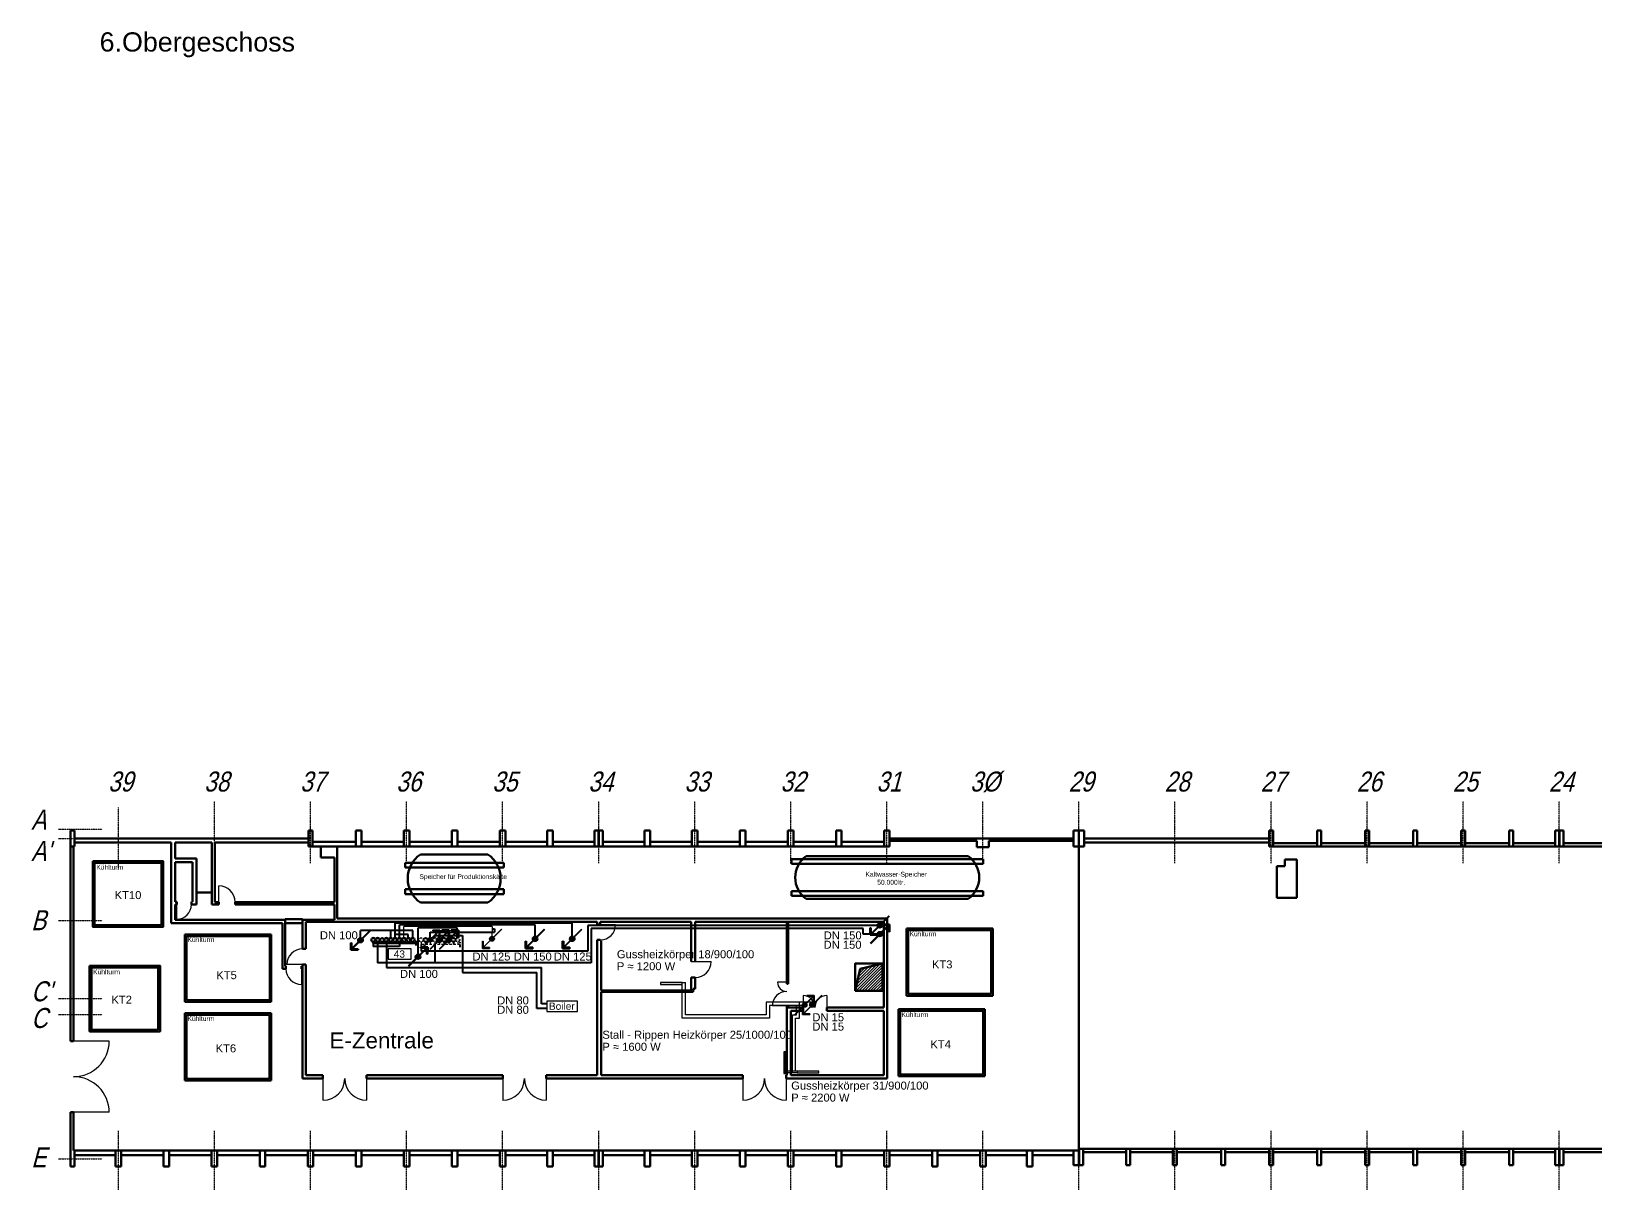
# Model space of a CAD drawing. Header units: millimetres. Extents: x 18890 to 178151, y 13973 to 138738.
# Drawn here: x 18890 to 116611, y 66393 to 138738 of the extents above; entities that cross this region are included whole.
import ezdxf
from ezdxf.enums import TextEntityAlignment as Align

# ---------------------------------------------------------------- set-up
doc = ezdxf.new("R2010")
doc.units = ezdxf.units.MM
doc.linetypes.add('ACAD_ISO10W100', pattern=[18, 12, -3, 0, -3])
doc.linetypes.add('DGN Style 2', pattern=[249.068098, 149.440859, -99.627239])
for name, color, linetype, lineweight in [('A03_Türen', 254, 'Continuous', 25), ('A0_Grundriß', 7, 'Continuous', 50), ('Heiz Wasser +50 -Heizkörper Rücklauff', 241, 'Continuous', 30), ('Heiz Wasser +60 -Heizkörper Vorlauf', 6, 'Continuous', 30), ('Heiz Wasser +70 Klima R (luftung)', 242, 'Continuous', 40), ('Heiz Wasser +70 Prozess R', 242, 'Continuous', 40), ('Heiz Wasser +90 Klima V (luftung)', 22, 'Continuous', 40), ('Heiz Wasser +90 Prozess V', 41, 'Continuous', 40), ('Heiz Wasser blind', 7, 'Continuous', 40), ('HEIZUNG VORLAUF', 1, 'Continuous', 60)]:
    doc.layers.add(name, color=color, linetype=linetype, lineweight=lineweight)
for name, color, linetype in [('A06_Text', 7, 'Continuous'), ('A07_Achslinien', 253, 'ACAD_ISO10W100'), ('Geometrie', 7, 'Continuous'), ('HEIZUNG RÜCKLAUF', 5, 'DGN Style 2')]:
    doc.layers.add(name, color=color, linetype=linetype)
doc.styles.add('ARIAL', font='arial.ttf')
doc.styles.get("Standard").update_dxf_attribs({"font": 'arial.ttf'})

msp = doc.modelspace()

# ---------------------------------------------------------------- hatches: boundary and pattern name
at = {"layer": 'A0_Grundriß', "lineweight": 25}
h = msp.add_hatch(dxfattribs=at)
h.set_pattern_fill('ANSI31', color=254, scale=1000, style=0)
h.set_pattern_definition([(45, (-32737.69, -25212.79), (-88.38835, 88.38835), [])])
h.paths.add_polyline_path([(70670, 80179), (70351, 78815), (72051, 78815), (72051, 80515)])
at = {"layer": 'Heiz Wasser +50 -Heizkörper Rücklauff'}
h = msp.add_hatch(color=256, dxfattribs=at)
h.dxf.hatch_style = 1
h.paths.add_polyline_path([(43711, 81890, -0.023583), (43701, 81900), (43206, 81405), (43216, 81395)])
h.paths.add_polyline_path([(44363, 82552), (44363, 82152), (44413, 82152), (44413, 82602), (43963, 82602), (43963, 82552)])
h.paths.add_polyline_path([(44353, 82552), (43913, 82112, -0.023583), (43923, 82102), (44363, 82542), (44363, 82552)])
h = msp.add_hatch(color=256, dxfattribs=at)
h.dxf.hatch_style = 1
h.paths.add_polyline_path([(43962, 82001, 0.198912), (43918, 82107), (43706, 81895, 0.668179)])
h.paths.add_polyline_path([(43918, 82107, 0.668179), (43662, 82001, 0.198912), (43706, 81895)])
h = msp.add_hatch(color=256, dxfattribs=at)
h.dxf.hatch_style = 1
h.paths.add_polyline_path([(67091, 77810, -0.023583), (67081, 77820), (66586, 77325), (66596, 77315)])
h.paths.add_polyline_path([(67743, 78472), (67743, 78072), (67793, 78072), (67793, 78522), (67343, 78522), (67343, 78472)])
h.paths.add_polyline_path([(67733, 78472), (67293, 78032, -0.023583), (67303, 78022), (67743, 78462), (67743, 78472)])
h = msp.add_hatch(color=256, dxfattribs=at)
h.dxf.hatch_style = 1
h.paths.add_polyline_path([(67342, 77921, 0.198912), (67298, 78027), (67086, 77815, 0.668179)])
h.paths.add_polyline_path([(67298, 78027, 0.668179), (67042, 77921, 0.198912), (67086, 77815)])
at = {"layer": 'Heiz Wasser +60 -Heizkörper Vorlauf'}
h = msp.add_hatch(color=256, dxfattribs=at)
h.dxf.hatch_style = 1
h.paths.add_polyline_path([(47767, 82174, -0.023583), (47777, 82164), (48272, 82659), (48262, 82669)])
h.paths.add_polyline_path([(47115, 81512), (47115, 81912), (47065, 81912), (47065, 81462), (47515, 81462), (47515, 81512)])
h.paths.add_polyline_path([(47125, 81512), (47565, 81952, -0.023583), (47555, 81962), (47115, 81522), (47115, 81512)])
h = msp.add_hatch(color=256, dxfattribs=at)
h.dxf.hatch_style = 1
h.paths.add_polyline_path([(47516, 82063, 0.198912), (47560, 81957), (47772, 82169, 0.668179)])
h.paths.add_polyline_path([(47560, 81957, 0.668179), (47816, 82063, 0.198912), (47772, 82169)])
h = msp.add_hatch(color=256, dxfattribs=at)
h.dxf.hatch_style = 1
h.paths.add_polyline_path([(59553, 79215), (59553, 79325), (58203, 79325), (58203, 79215)])
h = msp.add_hatch(color=256, dxfattribs=at)
h.dxf.hatch_style = 1
h.paths.add_polyline_path([(67768, 78041, -0.023583), (67778, 78031), (68273, 78526), (68263, 78536)])
h.paths.add_polyline_path([(67116, 77379), (67116, 77779), (67066, 77779), (67066, 77329), (67516, 77329), (67516, 77379)])
h.paths.add_polyline_path([(67126, 77379), (67566, 77819, -0.023583), (67556, 77829), (67116, 77389), (67116, 77379)])
h = msp.add_hatch(color=256, dxfattribs=at)
h.dxf.hatch_style = 1
h.paths.add_polyline_path([(67517, 77930, 0.198912), (67561, 77824), (67773, 78036, 0.668179)])
h.paths.add_polyline_path([(67561, 77824, 0.668179), (67817, 77930, 0.198912), (67773, 78036)])
h = msp.add_hatch(color=256, dxfattribs=at)
h.dxf.hatch_style = 1
h.paths.add_polyline_path([(65890, 73650), (66000, 73650), (66000, 75000), (65890, 75000)])
h = msp.add_hatch(color=256, dxfattribs=at)
h.dxf.hatch_style = 1
h.paths.add_polyline_path([(68084, 73694), (68084, 73804), (66734, 73804), (66734, 73694)])
at = {"layer": 'Heiz Wasser +70 Klima R (luftung)'}
h = msp.add_hatch(color=256, dxfattribs=at)
h.dxf.hatch_style = 1
h.paths.add_polyline_path([(44290, 81884, -0.023583), (44280, 81894), (43785, 81399), (43795, 81389)])
h.paths.add_polyline_path([(44942, 82546), (44942, 82146), (44992, 82146), (44992, 82596), (44542, 82596), (44542, 82546)])
h.paths.add_polyline_path([(44932, 82546), (44492, 82106, -0.023583), (44502, 82096), (44942, 82536), (44942, 82546)])
h = msp.add_hatch(color=256, dxfattribs=at)
h.dxf.hatch_style = 1
h.paths.add_polyline_path([(44541, 81995, 0.198912), (44497, 82101), (44285, 81889, 0.668179)])
h.paths.add_polyline_path([(44497, 82101, 0.668179), (44241, 81995, 0.198912), (44285, 81889)])
at = {"layer": 'Heiz Wasser +70 Prozess R'}
h = msp.add_hatch(color=256, dxfattribs=at)
h.dxf.hatch_style = 1
h.paths.add_polyline_path([(71988, 83012, -0.023583), (71998, 83002), (72493, 83497), (72483, 83507)])
h.paths.add_polyline_path([(71286, 82300), (71736, 82300), (71736, 82350), (71336, 82350), (71336, 82750), (71286, 82750)])
h.paths.add_polyline_path([(71336, 82350), (71346, 82350), (71786, 82790, -0.023583), (71776, 82800), (71336, 82360)])
h = msp.add_hatch(color=256, dxfattribs=at)
h.dxf.hatch_style = 1
h.paths.add_polyline_path([(44870, 81888, -0.023583), (44860, 81898), (44365, 81403), (44375, 81393)])
h.paths.add_polyline_path([(45522, 82550), (45522, 82150), (45572, 82150), (45572, 82600), (45122, 82600), (45122, 82550)])
h.paths.add_polyline_path([(45512, 82550), (45072, 82110, -0.023583), (45082, 82100), (45522, 82540), (45522, 82550)])
h = msp.add_hatch(color=256, dxfattribs=at)
h.dxf.hatch_style = 1
h.paths.add_polyline_path([(45121, 81999, 0.198912), (45077, 82105), (44865, 81893, 0.668179)])
h.paths.add_polyline_path([(45077, 82105, 0.668179), (44821, 81999, 0.198912), (44865, 81893)])
h = msp.add_hatch(color=256, dxfattribs=at)
h.dxf.hatch_style = 1
h.paths.add_polyline_path([(71737, 82901, 0.198912), (71781, 82795), (71993, 83007, 0.668179)])
h.paths.add_polyline_path([(71781, 82795, 0.668179), (72037, 82901, 0.198912), (71993, 83007)])
h = msp.add_hatch(color=256, dxfattribs=at)
h.dxf.hatch_style = 1
h.paths.add_polyline_path([(42947, 80832, -0.023583), (42937, 80842), (42441, 80347), (42451, 80337)])
h.paths.add_polyline_path([(43600, 81493), (43599, 81093), (43649, 81093), (43650, 81543), (43200, 81543), (43200, 81493)])
h.paths.add_polyline_path([(43590, 81493), (43149, 81053, -0.023583), (43159, 81043), (43600, 81483), (43600, 81493)])
h = msp.add_hatch(color=256, dxfattribs=at)
h.dxf.hatch_style = 1
h.paths.add_polyline_path([(43198, 80942, 0.198912), (43154, 81048), (42942, 80837, 0.668179)])
h.paths.add_polyline_path([(43154, 81048, 0.668179), (42898, 80943, 0.198912), (42942, 80837)])
at = {"layer": 'Heiz Wasser +90 Klima V (luftung)'}
h = msp.add_hatch(color=256, dxfattribs=at)
h.dxf.hatch_style = 1
h.paths.add_polyline_path([(50461, 82174, -0.023583), (50471, 82164), (50966, 82659), (50956, 82669)])
h.paths.add_polyline_path([(49809, 81512), (49809, 81912), (49759, 81912), (49759, 81462), (50209, 81462), (50209, 81512)])
h.paths.add_polyline_path([(49819, 81512), (50260, 81952, -0.023583), (50250, 81962), (49809, 81522), (49809, 81512)])
h = msp.add_hatch(color=256, dxfattribs=at)
h.dxf.hatch_style = 1
h.paths.add_polyline_path([(50210, 82063, 0.198912), (50254, 81957), (50467, 82169, 0.668179)])
h.paths.add_polyline_path([(50254, 81957, 0.668179), (50510, 82063, 0.198912), (50467, 82169)])
at = {"layer": 'Heiz Wasser +90 Prozess V'}
h = msp.add_hatch(color=256, dxfattribs=at)
h.dxf.hatch_style = 1
h.paths.add_polyline_path([(39554, 82082, -0.023583), (39564, 82072), (40059, 82567), (40049, 82577)])
h.paths.add_polyline_path([(38902, 81420), (38902, 81820), (38852, 81820), (38852, 81370), (39302, 81370), (39302, 81420)])
h.paths.add_polyline_path([(38912, 81420), (39352, 81860, -0.023583), (39342, 81870), (38902, 81430), (38902, 81420)])
h = msp.add_hatch(color=256, dxfattribs=at)
h.dxf.hatch_style = 1
h.paths.add_polyline_path([(39303, 81971, 0.198912), (39347, 81865), (39559, 82077, 0.668179)])
h.paths.add_polyline_path([(39347, 81865, 0.668179), (39603, 81971, 0.198912), (39559, 82077)])
h = msp.add_hatch(color=256, dxfattribs=at)
h.dxf.hatch_style = 1
h.paths.add_polyline_path([(52780, 82174, -0.023583), (52790, 82164), (53285, 82659), (53275, 82669)])
h.paths.add_polyline_path([(52128, 81512), (52128, 81912), (52078, 81912), (52078, 81462), (52528, 81462), (52528, 81512)])
h.paths.add_polyline_path([(52138, 81512), (52578, 81952, -0.023583), (52568, 81962), (52128, 81522), (52128, 81512)])
h = msp.add_hatch(color=256, dxfattribs=at)
h.dxf.hatch_style = 1
h.paths.add_polyline_path([(52529, 82063, 0.198912), (52573, 81957), (52785, 82169, 0.668179)])
h.paths.add_polyline_path([(52573, 81957, 0.668179), (52829, 82063, 0.198912), (52785, 82169)])
h = msp.add_hatch(color=256, dxfattribs=at)
h.dxf.hatch_style = 1
h.paths.add_polyline_path([(71799, 82245, -0.023583), (71789, 82255), (71294, 81760), (71304, 81750)])
h.paths.add_polyline_path([(72451, 82907), (72451, 82507), (72501, 82507), (72501, 82957), (72051, 82957), (72051, 82907)])
h.paths.add_polyline_path([(72441, 82907), (72001, 82467, -0.023583), (72011, 82457), (72451, 82897), (72451, 82907)])
h = msp.add_hatch(color=256, dxfattribs=at)
h.dxf.hatch_style = 1
h.paths.add_polyline_path([(72050, 82356, 0.198912), (72006, 82462), (71794, 82250, 0.668179)])
h.paths.add_polyline_path([(72006, 82462, 0.668179), (71750, 82356, 0.198912), (71794, 82250)])

# ---------------------------------------------------------------- linework, layer by layer
at = {"layer": 'A03_Türen'}
for p, q in [((30601, 84205), (30601, 85375)), ((27971, 83285), (27971, 84365)), ((54231, 82955), (55391, 82955)), ((36041, 80465), (34861, 80465)), ((35771, 80355), (35771, 79205)), ((60111, 80635), (61351, 80635)), ((66161, 79355), (65501, 79355)), ((67101, 78515), (67101, 77555)), ((68581, 78515), (68581, 77555)), ((66161, 77875), (65181, 77875)), ((23756, 75675), (21331, 75675)), ((37111, 73545), (37111, 71975)), ((39831, 73545), (39831, 71975)), ((48341, 73545), (48341, 71975)), ((51061, 73545), (51061, 71975)), ((63331, 73545), (63331, 71975)), ((66051, 73545), (66051, 71975)), ((23756, 71225), (21331, 71225))]:
    msp.add_line(p, q, dxfattribs=at)
for centre, radius, start, end in [((30601, 84355), 1020, 0, 90), ((27971, 84205), 920, 270, 0), ((54431, 82955), 960, 270, 0), ((35831, 80465), 970, 90, 180), ((35771, 80185), 980, 180, 270), ((60361, 80635), 990, 270, 0), ((66081, 79355), 580, 180, 270), ((66081, 77875), 900, 90, 180), ((67101, 77775), 740, 0, 90), ((68581, 77775), 740, 90, 180), ((21531, 75675), 2225, 270, 0), ((21531, 71225), 2225, 0, 90), ((37111, 73335), 1360, 270, 0), ((39831, 73335), 1360, 180, 270), ((48331, 73335), 1360, 270, 0), ((51061, 73335), 1360, 180, 270), ((63331, 73335), 1360, 270, 0), ((66051, 73335), 1360, 180, 270)]:
    msp.add_arc(centre, radius, start, end, dxfattribs=at)
at = {"layer": 'A06_Text'}
for p, q in [((42613, 81426), (41180, 81426)), ((41180, 81426), (41180, 80792)), ((42613, 80792), (42613, 81426)), ((41180, 80792), (42613, 80792)), ((53018, 78165), (51091, 78165)), ((51091, 78165), (51091, 77531)), ((51091, 77531), (53018, 77531)), ((53018, 77531), (53018, 78165))]:
    msp.add_line(p, q, dxfattribs=at)
at = {"layer": 'A07_Achslinien'}
for p, q in [((24331, 86394), (24331, 90257)), ((30331, 86795), (30331, 90658)), ((36331, 86795), (36331, 90658)), ((42331, 86795), (42331, 90658)), ((48331, 86795), (48331, 90658)), ((54331, 86795), (54331, 90658)), ((60331, 86795), (60331, 90658)), ((66331, 86795), (66331, 90658)), ((72331, 86795), (72331, 90658)), ((78331, 86795), (78331, 90658)), ((84331, 86795), (84331, 90658)), ((90331, 86795), (90331, 90658)), ((96331, 86795), (96331, 90658)), ((102331, 86795), (102331, 90658)), ((108331, 86795), (108331, 90658)), ((114331, 86795), (114331, 90658)), ((20593, 88915), (23312, 88915)), ((20593, 88325), (23312, 88325)), ((20593, 83195), (23312, 83195)), ((20593, 78325), (23312, 78325)), ((20593, 77345), (23312, 77345)), ((24331, 66393), (24331, 70060)), ((30331, 66393), (30331, 70060)), ((36331, 66393), (36331, 70060)), ((42331, 66393), (42331, 70060)), ((48331, 66393), (48331, 70060)), ((54331, 66393), (54331, 70060)), ((60331, 66393), (60331, 70060)), ((66331, 66393), (66331, 70060)), ((72331, 66393), (72331, 70060)), ((78331, 66393), (78331, 70060)), ((84331, 66393), (84331, 70060)), ((90331, 66393), (90331, 70060)), ((96331, 66393), (96331, 70060)), ((102331, 66393), (102331, 70060)), ((108331, 66393), (108331, 70060)), ((114331, 66393), (114331, 70060)), ((20593, 68325), (23312, 68325))]:
    msp.add_line(p, q, dxfattribs=at)
at = {"layer": 'A0_Grundriß'}
for p, q in [((21581, 88825), (21331, 88825)), ((21331, 88825), (21331, 87825)), ((21581, 87825), (21581, 88825)), ((21581, 88325), (36206, 88325)), ((21581, 88075), (27631, 88075)), ((27631, 88075), (27631, 83035)), ((27871, 87075), (27871, 88075)), ((27871, 88075), (30171, 88075)), ((30171, 84205), (30171, 88075)), ((30351, 84355), (30351, 88075)), ((30351, 88075), (36206, 88075)), ((36456, 88825), (36206, 88825)), ((36206, 88825), (36206, 87825)), ((36456, 87825), (36456, 88825)), ((36456, 88125), (39131, 88125)), ((39506, 88825), (39156, 88825)), ((39156, 88825), (39156, 87825)), ((39506, 87825), (39506, 88825)), ((39506, 88125), (42156, 88125)), ((42506, 88825), (42156, 88825)), ((42156, 88825), (42156, 87825)), ((42506, 87825), (42506, 88825)), ((42506, 88125), (45156, 88125)), ((45506, 88825), (45156, 88825)), ((45156, 88825), (45156, 87825)), ((45506, 87825), (45506, 88825)), ((45506, 88125), (48156, 88125)), ((48506, 88825), (48156, 88825)), ((48156, 88825), (48156, 87825)), ((48506, 87825), (48506, 88825)), ((48506, 88125), (51111, 88125)), ((51461, 88825), (51111, 88825)), ((51111, 88825), (51111, 87825)), ((51461, 87825), (51461, 88825)), ((51461, 88125), (54071, 88125)), ((54321, 88825), (54071, 88825)), ((54071, 88825), (54071, 87825)), ((54321, 87825), (54321, 88825)), ((54591, 88825), (54341, 88825)), ((54341, 88825), (54341, 87825)), ((54591, 87825), (54591, 88825)), ((54591, 88125), (57201, 88125)), ((57551, 88825), (57201, 88825)), ((57201, 88825), (57201, 87825)), ((57551, 87825), (57551, 88825)), ((57551, 88125), (60156, 88125)), ((60506, 88825), (60156, 88825)), ((60156, 88825), (60156, 87825)), ((60506, 87825), (60506, 88825)), ((60506, 88125), (63156, 88125)), ((63506, 88825), (63156, 88825)), ((63156, 88825), (63156, 87825)), ((63506, 87825), (63506, 88825)), ((63506, 88125), (66156, 88125)), ((66506, 88825), (66156, 88825)), ((66156, 88825), (66156, 87825)), ((66506, 87825), (66506, 88825)), ((66506, 88125), (69156, 88125)), ((69506, 88825), (69156, 88825)), ((69156, 88825), (69156, 87825)), ((69506, 87825), (69506, 88825)), ((69506, 88125), (72156, 88125)), ((72506, 88825), (72156, 88825)), ((72156, 88825), (72156, 87825)), ((72506, 88825), (72156, 88825)), ((72156, 88825), (72156, 87825)), ((72506, 87825), (72506, 88825)), ((72506, 87825), (72506, 88825)), ((72506, 88325), (84001, 88325)), ((72506, 88175), (77961, 88175)), ((77961, 88175), (77961, 87785)), ((78701, 88175), (78701, 87785)), ((78701, 88175), (84001, 88175)), ((84321, 88825), (84001, 88825)), ((84001, 88825), (84001, 87825)), ((84321, 87825), (84321, 88825)), ((84651, 88825), (84331, 88825)), ((84331, 88825), (84331, 87825)), ((84651, 87825), (84651, 88825)), ((84651, 88075), (96206, 88075)), ((84661, 88325), (96206, 88325)), ((96456, 88825), (96206, 88825)), ((96206, 88825), (96206, 87825)), ((96456, 87825), (96456, 88825)), ((96456, 88025), (99206, 88025)), ((99456, 88825), (99206, 88825)), ((99206, 88825), (99206, 87825)), ((99456, 87825), (99456, 88825)), ((99456, 88025), (102206, 88025)), ((102456, 88825), (102206, 88825)), ((102206, 88825), (102206, 87825)), ((102456, 87825), (102456, 88825)), ((102456, 88025), (105206, 88025)), ((105456, 88825), (105206, 88825)), ((105206, 88825), (105206, 87825)), ((105456, 87825), (105456, 88825)), ((105456, 88025), (108206, 88025)), ((108456, 88825), (108206, 88825)), ((108206, 88825), (108206, 87825)), ((108456, 87825), (108456, 88825)), ((108456, 88025), (111206, 88025)), ((111456, 88825), (111206, 88825)), ((111206, 88825), (111206, 87825)), ((111456, 87825), (111456, 88825)), ((111456, 88025), (114071, 88025)), ((114321, 88825), (114071, 88825)), ((114071, 88825), (114071, 87825)), ((114321, 87825), (114321, 88825)), ((114591, 88825), (114341, 88825)), ((114341, 88825), (114341, 87825)), ((114591, 87825), (114591, 88825)), ((114591, 88025), (117206, 88025)), ((21331, 87825), (21581, 87825)), ((21331, 87825), (21331, 75675)), ((21531, 87825), (21531, 75675)), ((27871, 87075), (29201, 87075)), ((29201, 84205), (29201, 87075)), ((36206, 87819), (72506, 87827)), ((36206, 87825), (36456, 87825)), ((36981, 87135), (36981, 87825)), ((36981, 87135), (37831, 87135)), ((37831, 84355), (37831, 87135)), ((37991, 83325), (37991, 87825)), ((39156, 87825), (39506, 87825)), ((42156, 87825), (42506, 87825)), ((43196, 87335), (47416, 87335)), ((45156, 87825), (45506, 87825)), ((48156, 87825), (48506, 87825)), ((51111, 87825), (51461, 87825)), ((54071, 87825), (54321, 87825)), ((54341, 87825), (54591, 87825)), ((57201, 87825), (57551, 87825)), ((60156, 87825), (60506, 87825)), ((63156, 87825), (63506, 87825)), ((66156, 87825), (66506, 87825)), ((66386, 87035), (78351, 87035)), ((66386, 87035), (66386, 86735)), ((67286, 87215), (77421, 87215)), ((69156, 87825), (69506, 87825)), ((72156, 87825), (72506, 87825)), ((72156, 87825), (72506, 87825)), ((77961, 87785), (78701, 87785)), ((78351, 87035), (78351, 86735)), ((84001, 87825), (84321, 87825)), ((84331, 87825), (84651, 87825)), ((84331, 87825), (84331, 68835)), ((96206, 87825), (96456, 87825)), ((96456, 87825), (138181, 87825)), ((97936, 87005), (97196, 87005)), ((97196, 87005), (97196, 86605)), ((97936, 87005), (97936, 84615)), ((99206, 87825), (99456, 87825)), ((102206, 87825), (102456, 87825)), ((105206, 87825), (105456, 87825)), ((108206, 87825), (108456, 87825)), ((111206, 87825), (111456, 87825)), ((114071, 87825), (114321, 87825)), ((114341, 87825), (114591, 87825)), ((27871, 86845), (28961, 86845)), ((27871, 84365), (27871, 86845)), ((28961, 84365), (28961, 86845)), ((42246, 86805), (48416, 86805)), ((42246, 86805), (42246, 86505)), ((42246, 86505), (48416, 86505)), ((48416, 86805), (48416, 86505)), ((66386, 86735), (78351, 86735)), ((96696, 86605), (96696, 84615)), ((97196, 86605), (96696, 86605)), ((42246, 85155), (42246, 84855)), ((42246, 85155), (48416, 85155)), ((48416, 85155), (48416, 84855)), ((66386, 85045), (66386, 84745)), ((66386, 85045), (78351, 85045)), ((78351, 85045), (78351, 84745)), ((27871, 84365), (27971, 84365)), ((27871, 83255), (27871, 84205)), ((27871, 84205), (27971, 84205)), ((27971, 84205), (27971, 84365)), ((28891, 84205), (28891, 84365)), ((28891, 84365), (28961, 84365)), ((28891, 84205), (29201, 84205)), ((29201, 84955), (30171, 84955)), ((30601, 84205), (30171, 84205)), ((30601, 84355), (30351, 84355)), ((30601, 84205), (30601, 84355)), ((31621, 84205), (31621, 84355)), ((37831, 84355), (31621, 84355)), ((37831, 84205), (31621, 84205)), ((37831, 83255), (37831, 84205)), ((42246, 84855), (48416, 84855)), ((43196, 84325), (47416, 84325)), ((66386, 84745), (78351, 84745)), ((67286, 84565), (77421, 84565)), ((97936, 84615), (96696, 84615)), ((27871, 83255), (34741, 83255)), ((34741, 83295), (34741, 80355)), ((34741, 83295), (35831, 83295)), ((35831, 83295), (35831, 81435)), ((35831, 83255), (37831, 83255)), ((36041, 83115), (36041, 81435)), ((36041, 83115), (54231, 83115)), ((37991, 83325), (72361, 83325)), ((38077, 83325), (38353, 83325)), ((54231, 83115), (54231, 82955)), ((54431, 83115), (54431, 82955)), ((54431, 83115), (60111, 83115)), ((60111, 83115), (60111, 80635)), ((60361, 83115), (72151, 83115)), ((60361, 83115), (60361, 80635)), ((66081, 83115), (66081, 79255)), ((66161, 83115), (66161, 79255)), ((72151, 83115), (72151, 77775)), ((72361, 83325), (72361, 73335)), ((27631, 83035), (34581, 83035)), ((28481, 82335), (33881, 82335)), ((28481, 82335), (28481, 78125)), ((28581, 82235), (33781, 82235)), ((28581, 82235), (28581, 78225)), ((33781, 82235), (33781, 78225)), ((33881, 82335), (33881, 78125)), ((34581, 83035), (34581, 80185)), ((34741, 83045), (35831, 83045)), ((54231, 82955), (54431, 82955)), ((73561, 82715), (73561, 78505)), ((73561, 82715), (78961, 82715)), ((73671, 82605), (78851, 82605)), ((73671, 82605), (73671, 78615)), ((78851, 82605), (78851, 78615)), ((78961, 82715), (78961, 78505)), ((36041, 81435), (35831, 81435)), ((54231, 81995), (54431, 81995)), ((54231, 81995), (54231, 73545)), ((54431, 81995), (54431, 81925)), ((54431, 81925), (54491, 81925)), ((54491, 81925), (54491, 78825)), ((34581, 80185), (34791, 80185)), ((34741, 80355), (34791, 80355)), ((34791, 80355), (34791, 80185)), ((35771, 80355), (35831, 80355)), ((35771, 80185), (35771, 80355)), ((35771, 80185), (35831, 80185)), ((35831, 80465), (35831, 80255)), ((35831, 80465), (36041, 80465)), ((35831, 80255), (35831, 73335)), ((36041, 80465), (36041, 73545)), ((70670, 80179), (70351, 78815)), ((72051, 80515), (70670, 80179)), ((60111, 79645), (60361, 79645)), ((60111, 79645), (60111, 78825)), ((60361, 79645), (60361, 78935)), ((66081, 79255), (66161, 79255)), ((28581, 78225), (33781, 78225)), ((54491, 78825), (60111, 78825)), ((54491, 78745), (54491, 73545)), ((60241, 78745), (54491, 78745)), ((60241, 78935), (60241, 78745)), ((60361, 78935), (60241, 78935)), ((73561, 78505), (78961, 78505)), ((73671, 78615), (78851, 78615)), ((28481, 78125), (33881, 78125)), ((28481, 77425), (33881, 77425)), ((28481, 77425), (28481, 73215)), ((28591, 77315), (33771, 77315)), ((28591, 77315), (28591, 73325)), ((33771, 77315), (33771, 73325)), ((33881, 77425), (33881, 73215)), ((66081, 77875), (66081, 73545)), ((66081, 77875), (66161, 77875)), ((66081, 77775), (67101, 77775)), ((66161, 77875), (66161, 77775)), ((66341, 77555), (66341, 73545)), ((66341, 77555), (67101, 77555)), ((67101, 77555), (67101, 77775)), ((68581, 77775), (72151, 77775)), ((68581, 77555), (68581, 77775)), ((68581, 77555), (72151, 77555)), ((72151, 77555), (72151, 73545)), ((73061, 77675), (73061, 73475)), ((78461, 77675), (73061, 77675)), ((78351, 77565), (73171, 77565)), ((73171, 77565), (73171, 73585)), ((78351, 77565), (78351, 73585)), ((78461, 77675), (78461, 73475)), ((21331, 75675), (21531, 75675)), ((28591, 73325), (33771, 73325)), ((37111, 73335), (35831, 73335)), ((37111, 73545), (36041, 73545)), ((37111, 73335), (37111, 73545)), ((48341, 73545), (39831, 73545)), ((39831, 73335), (39831, 73545)), ((48341, 73335), (39831, 73335)), ((48341, 73335), (48341, 73545)), ((54231, 73545), (51061, 73545)), ((51061, 73335), (51061, 73545)), ((63331, 73335), (51061, 73335)), ((63331, 73545), (54491, 73545)), ((63331, 73335), (63331, 73545)), ((66081, 73545), (66051, 73545)), ((66051, 73335), (66051, 73545)), ((72361, 73335), (66051, 73335)), ((72151, 73545), (66341, 73545)), ((78461, 73475), (73061, 73475)), ((78351, 73585), (73171, 73585)), ((28481, 73215), (33881, 73215)), ((21331, 71225), (21331, 68835)), ((21331, 71225), (21531, 71225)), ((21531, 71225), (21531, 68835)), ((21331, 68835), (21331, 67835)), ((21581, 67835), (21581, 68835)), ((84001, 68835), (21581, 68835)), ((24156, 68545), (21581, 68545)), ((24506, 68835), (24156, 68835)), ((24156, 68835), (24156, 67835)), ((24506, 67835), (24506, 68835)), ((27156, 68545), (24506, 68545)), ((27506, 68835), (27156, 68835)), ((27156, 68835), (27156, 67835)), ((27506, 67835), (27506, 68835)), ((30156, 68545), (27506, 68545)), ((30506, 68835), (30156, 68835)), ((30156, 68835), (30156, 67835)), ((30506, 67835), (30506, 68835)), ((33156, 68545), (30506, 68545)), ((33506, 68835), (33156, 68835)), ((33156, 68835), (33156, 67835)), ((33506, 67835), (33506, 68835)), ((36156, 68545), (33506, 68545)), ((36506, 68835), (36156, 68835)), ((36156, 68835), (36156, 67835)), ((36506, 67835), (36506, 68835)), ((39156, 68545), (36506, 68545)), ((39506, 68835), (39156, 68835)), ((39156, 68835), (39156, 67835)), ((39506, 67835), (39506, 68835)), ((42156, 68545), (39506, 68545)), ((42506, 68835), (42156, 68835)), ((42156, 68835), (42156, 67835)), ((42506, 67835), (42506, 68835)), ((45156, 68545), (42506, 68545)), ((45506, 68835), (45156, 68835)), ((45156, 68835), (45156, 67835)), ((45506, 67835), (45506, 68835)), ((48156, 68545), (45506, 68545)), ((48506, 68835), (48156, 68835)), ((48156, 68835), (48156, 67835)), ((48506, 67835), (48506, 68835)), ((51111, 68545), (48506, 68545)), ((51461, 68835), (51111, 68835)), ((51111, 68835), (51111, 67835)), ((51461, 67835), (51461, 68835)), ((54071, 68545), (51461, 68545)), ((54321, 68835), (54071, 68835)), ((54071, 68835), (54071, 67835)), ((54321, 67835), (54321, 68835)), ((54591, 68835), (54341, 68835)), ((54341, 68835), (54341, 67835)), ((54591, 67835), (54591, 68835)), ((57201, 68545), (54591, 68545)), ((57551, 68835), (57201, 68835)), ((57201, 68835), (57201, 67835)), ((57551, 67835), (57551, 68835)), ((60156, 68545), (57551, 68545)), ((60506, 68835), (60156, 68835)), ((60156, 68835), (60156, 67835)), ((60506, 67835), (60506, 68835)), ((63156, 68545), (60506, 68545)), ((63506, 68835), (63156, 68835)), ((63156, 68835), (63156, 67835)), ((63506, 67835), (63506, 68835)), ((66156, 68545), (63506, 68545)), ((66506, 68835), (66156, 68835)), ((66156, 68835), (66156, 67835)), ((66506, 67835), (66506, 68835)), ((69156, 68545), (66506, 68545)), ((69506, 68835), (69156, 68835)), ((69156, 68835), (69156, 67835)), ((69506, 67835), (69506, 68835)), ((72156, 68545), (69506, 68545)), ((72506, 68835), (72156, 68835)), ((72156, 68835), (72156, 67835)), ((72506, 67835), (72506, 68835)), ((75156, 68545), (72506, 68545)), ((75506, 68835), (75156, 68835)), ((75156, 68835), (75156, 67835)), ((75506, 67835), (75506, 68835)), ((78156, 68545), (75506, 68545)), ((78506, 68835), (78156, 68835)), ((78156, 68835), (78156, 67835)), ((78506, 67835), (78506, 68835)), ((81076, 68545), (78506, 68545)), ((81426, 68835), (81076, 68835)), ((81076, 68835), (81076, 67835)), ((81426, 67835), (81426, 68835)), ((84001, 68545), (81426, 68545)), ((84001, 67935), (84001, 68835)), ((84001, 68835), (84321, 68835)), ((84321, 68835), (84321, 67935)), ((84591, 68935), (84341, 68935)), ((84341, 68935), (84341, 67935)), ((84591, 67935), (84591, 68935)), ((84591, 68935), (138181, 68935)), ((84591, 68735), (87286, 68735)), ((87536, 68935), (87286, 68935)), ((87286, 68935), (87286, 67935)), ((87536, 67935), (87536, 68935)), ((87536, 68735), (90206, 68735)), ((90456, 68935), (90206, 68935)), ((90206, 68935), (90206, 67935)), ((90456, 67935), (90456, 68935)), ((90456, 68735), (93206, 68735)), ((93456, 68935), (93206, 68935)), ((93206, 68935), (93206, 67935)), ((93456, 67935), (93456, 68935)), ((93456, 68735), (96206, 68735)), ((96456, 68935), (96206, 68935)), ((96206, 68935), (96206, 67935)), ((96456, 67935), (96456, 68935)), ((96456, 68735), (99206, 68735)), ((99456, 68935), (99206, 68935)), ((99206, 68935), (99206, 67935)), ((99456, 67935), (99456, 68935)), ((99456, 68735), (102206, 68735)), ((102456, 68935), (102206, 68935)), ((102206, 68935), (102206, 67935)), ((102456, 67935), (102456, 68935)), ((102456, 68735), (105206, 68735)), ((105456, 68935), (105206, 68935)), ((105206, 68935), (105206, 67935)), ((105456, 67935), (105456, 68935)), ((105456, 68735), (108206, 68735)), ((108456, 68935), (108206, 68935)), ((108206, 68935), (108206, 67935)), ((108456, 67935), (108456, 68935)), ((108456, 68735), (111206, 68735)), ((111456, 68935), (111206, 68935)), ((111206, 68935), (111206, 67935)), ((111456, 67935), (111456, 68935)), ((111456, 68735), (114071, 68735)), ((114321, 68935), (114071, 68935)), ((114071, 68935), (114071, 67935)), ((114321, 67935), (114321, 68935)), ((114591, 68935), (114341, 68935)), ((114341, 68935), (114341, 67935)), ((114591, 67935), (114591, 68935)), ((114591, 68735), (117206, 68735)), ((21331, 67835), (21581, 67835)), ((24156, 67835), (24506, 67835)), ((27156, 67835), (27506, 67835)), ((30156, 67835), (30506, 67835)), ((33156, 67835), (33506, 67835)), ((36156, 67835), (36506, 67835)), ((39156, 67835), (39506, 67835)), ((42156, 67835), (42506, 67835)), ((45156, 67835), (45506, 67835)), ((48156, 67835), (48506, 67835)), ((51111, 67835), (51461, 67835)), ((54071, 67835), (54321, 67835)), ((54341, 67835), (54591, 67835)), ((57201, 67835), (57551, 67835)), ((60156, 67835), (60506, 67835)), ((63156, 67835), (63506, 67835)), ((66156, 67835), (66506, 67835)), ((69156, 67835), (69506, 67835)), ((72156, 67835), (72506, 67835)), ((75156, 67835), (75506, 67835)), ((78156, 67835), (78506, 67835)), ((81076, 67835), (81426, 67835)), ((84321, 67935), (84001, 67935)), ((84341, 67935), (84591, 67935)), ((87286, 67935), (87536, 67935)), ((90206, 67935), (90456, 67935)), ((93206, 67935), (93456, 67935)), ((96206, 67935), (96456, 67935)), ((99206, 67935), (99456, 67935)), ((102206, 67935), (102456, 67935)), ((105206, 67935), (105456, 67935)), ((108206, 67935), (108456, 67935)), ((111206, 67935), (111456, 67935)), ((114071, 67935), (114321, 67935)), ((114341, 67935), (114591, 67935))]:
    msp.add_line(p, q, dxfattribs=at)
for points in [[(22731, 86910), (27131, 86910), (27131, 82810), (22731, 82810)], [(27021, 82920), (22841, 82920), (22841, 86800), (27021, 86800)], [(22531, 80375), (26931, 80375), (26931, 76275), (22531, 76275)], [(26821, 76385), (22641, 76385), (22641, 80265), (26821, 80265)], [(70351, 78815), (72051, 78815), (72051, 80515), (70351, 80515)]]:
    msp.add_lwpolyline(points, close=True, dxfattribs=at)
for centre, radius, start, end in [((44235, 85830), 1829, 124.60851, 235.39148), ((46378, 85830), 1829, 304.60851, 55.39148), ((68237, 85890), 1631, 125.66553, 234.33448), ((76470, 85890), 1631, 305.66553, 54.33448)]:
    msp.add_arc(centre, radius, start, end, dxfattribs=at)
at = {"layer": 'Heiz Wasser +50 -Heizkörper Rücklauff'}
for p, q in [((44353, 82552), (43206, 81405)), ((44363, 82542), (43216, 81395)), ((44413, 82602), (43963, 82602)), ((43963, 82552), (43963, 82602)), ((43963, 82552), (44363, 82552)), ((44363, 82152), (44363, 82552)), ((44413, 82152), (44363, 82152)), ((44413, 82602), (44413, 82152)), ((59553, 77104), (59553, 79215)), ((67733, 78472), (66586, 77325)), ((67743, 78462), (66596, 77315)), ((67793, 78522), (67343, 78522)), ((67343, 78472), (67343, 78522)), ((67343, 78472), (67743, 78472)), ((67743, 78072), (67743, 78472)), ((67793, 78522), (67793, 78072)), ((67083, 77906), (64993, 77906)), ((64993, 77906), (64993, 77104)), ((66434, 73694), (66434, 77304)), ((66434, 77304), (66684, 77304)), ((66684, 77304), (66684, 77906)), ((67793, 78072), (67743, 78072)), ((64993, 77104), (59553, 77104)), ((66734, 73694), (66000, 73694))]:
    msp.add_line(p, q, dxfattribs=at)
for centre in [(43812, 82001), (67192, 77921)]:
    msp.add_circle(centre, 150, dxfattribs=at)
at = {"layer": 'Heiz Wasser +60 -Heizkörper Vorlauf'}
for p, q in [((47670, 82838), (42166, 82838)), ((42166, 82121), (42166, 82838)), ((47115, 81522), (48262, 82669)), ((47125, 81512), (48272, 82659)), ((47670, 82838), (47668, 82213)), ((47065, 81462), (47065, 81912)), ((47065, 81912), (47115, 81912)), ((47065, 81462), (47515, 81462)), ((47115, 81912), (47115, 81512)), ((47515, 81512), (47115, 81512)), ((47515, 81512), (47515, 81462)), ((59553, 79325), (59753, 79325)), ((59753, 77304), (59753, 79325)), ((67116, 77389), (68263, 78536)), ((67126, 77379), (68273, 78526)), ((64793, 77304), (59753, 77304)), ((67666, 78106), (64793, 78106)), ((64793, 78106), (64793, 77304)), ((66884, 77104), (66884, 78106)), ((67066, 77329), (67066, 77779)), ((67066, 77779), (67116, 77779)), ((67066, 77329), (67516, 77329)), ((67116, 77779), (67116, 77379)), ((67516, 77379), (67116, 77379)), ((67516, 77379), (67516, 77329)), ((67666, 78048), (67666, 78106)), ((66634, 73804), (66634, 77104)), ((66634, 77104), (66884, 77104)), ((66734, 73804), (66000, 73804))]:
    msp.add_line(p, q, dxfattribs=at)
for points in [[(58203, 79215), (59553, 79215), (59553, 79325), (58203, 79325)], [(65890, 75000), (65890, 73650), (66000, 73650), (66000, 75000)], [(66734, 73694), (68084, 73694), (68084, 73804), (66734, 73804)]]:
    msp.add_lwpolyline(points, close=True, dxfattribs=at)
for centre in [(47666, 82063), (67667, 77930)]:
    msp.add_circle(centre, 150, dxfattribs=at)
at = {"layer": 'Heiz Wasser +70 Klima R (luftung)'}
for p, q in [((44932, 82546), (43785, 81399)), ((44942, 82536), (43795, 81389)), ((44992, 82596), (44542, 82596)), ((44542, 82546), (44542, 82596)), ((44542, 82546), (44942, 82546)), ((44942, 82146), (44942, 82546)), ((44992, 82146), (44942, 82146)), ((44992, 82596), (44992, 82146))]:
    msp.add_line(p, q, dxfattribs=at)
msp.add_circle((44391, 81995), 150, dxfattribs=at)
at = {"layer": 'Heiz Wasser +70 Prozess R'}
for p, q in [((71336, 82360), (72483, 83507)), ((71346, 82350), (72493, 83497)), ((45502, 82740), (43048, 82738)), ((43048, 81092), (43048, 82738)), ((43812, 82151), (43812, 82479)), ((43812, 82478), (47824, 82478)), ((44106, 82123), (44106, 82271)), ((44106, 82271), (45819, 82271)), ((45512, 82550), (44365, 81403)), ((45522, 82540), (44375, 81393)), ((45572, 82600), (45122, 82600)), ((45122, 82550), (45122, 82600)), ((45122, 82550), (45522, 82550)), ((45502, 82123), (45502, 82740)), ((45522, 82150), (45522, 82550)), ((45572, 82150), (45522, 82150)), ((45572, 82600), (45572, 82150)), ((45819, 82271), (45819, 79964)), ((47669, 82686), (47824, 82685)), ((47824, 82685), (47824, 82478)), ((53663, 82901), (53663, 81294)), ((71887, 82901), (53663, 82901)), ((71286, 82300), (71286, 82750)), ((71286, 82750), (71336, 82750)), ((71286, 82300), (71736, 82300)), ((71336, 82750), (71336, 82350)), ((71736, 82350), (71336, 82350)), ((71736, 82350), (71736, 82300)), ((43590, 81493), (42441, 80347)), ((43600, 81483), (42451, 80337)), ((43650, 81543), (43200, 81543)), ((43200, 81493), (43200, 81543)), ((43200, 81493), (43600, 81493)), ((43243, 81700), (43243, 81294)), ((53663, 81294), (43243, 81294)), ((43599, 81093), (43600, 81493)), ((43650, 81543), (43649, 81093)), ((44106, 81699), (44106, 80552)), ((43649, 81093), (43599, 81093)), ((45819, 79964), (50469, 79964)), ((50469, 77705), (50469, 79964)), ((51091, 77705), (50469, 77705))]:
    msp.add_line(p, q, dxfattribs=at)
for centre in [(44971, 81999), (71887, 82901), (43048, 80942)]:
    msp.add_circle(centre, 150, dxfattribs=at)
at = {"layer": 'Heiz Wasser +90 Klima V (luftung)'}
for p, q in [((50360, 82934), (41885, 82934)), ((41885, 82121), (41885, 82934)), ((49809, 81522), (50956, 82669)), ((49819, 81512), (50966, 82659)), ((50360, 82213), (50360, 82934)), ((49759, 81462), (49759, 81912)), ((49759, 81912), (49809, 81912)), ((49759, 81462), (50209, 81462)), ((49809, 81912), (49809, 81512)), ((50209, 81512), (49809, 81512)), ((50209, 81512), (50209, 81462))]:
    msp.add_line(p, q, dxfattribs=at)
msp.add_circle((50360, 82063), 150, dxfattribs=at)
at = {"layer": 'Heiz Wasser +90 Prozess V'}
for p, q in [((38902, 81430), (40049, 82577)), ((38912, 81420), (40059, 82567)), ((39453, 82128), (39453, 82577)), ((42714, 82577), (39453, 82577)), ((41342, 82121), (41342, 82577)), ((52679, 83038), (41611, 83038)), ((41611, 82121), (41611, 83038)), ((42440, 82321), (41611, 82321)), ((42440, 82121), (42440, 82321)), ((42714, 82121), (42714, 82577)), ((52128, 81522), (53275, 82669)), ((52138, 81512), (53285, 82659)), ((52679, 82213), (52679, 83038)), ((70861, 82701), (53863, 82701)), ((53863, 82701), (53863, 80564)), ((70861, 82356), (70861, 82701)), ((71750, 82356), (70861, 82356)), ((72441, 82907), (71294, 81760)), ((72451, 82897), (71304, 81750)), ((72501, 82957), (72051, 82957)), ((72051, 82907), (72051, 82957)), ((72051, 82907), (72451, 82907)), ((72451, 82507), (72451, 82907)), ((72501, 82507), (72451, 82507)), ((72501, 82957), (72501, 82507)), ((38852, 81370), (38852, 81820)), ((38852, 81820), (38902, 81820)), ((38852, 81370), (39302, 81370)), ((38902, 81820), (38902, 81420)), ((39302, 81420), (38902, 81420)), ((39302, 81420), (39302, 81370)), ((40255, 81792), (40255, 81585)), ((41885, 81585), (40255, 81585)), ((40526, 81793), (40526, 80564)), ((41068, 81792), (41068, 80264)), ((41885, 81792), (41885, 81585)), ((52078, 81462), (52078, 81912)), ((52078, 81912), (52128, 81912)), ((52078, 81462), (52528, 81462)), ((52128, 81912), (52128, 81512)), ((52528, 81512), (52128, 81512)), ((52528, 81512), (52528, 81462)), ((53863, 80564), (40526, 80564)), ((41068, 80264), (50769, 80264)), ((50769, 78005), (50769, 80264)), ((51091, 78005), (50769, 78005))]:
    msp.add_line(p, q, dxfattribs=at)
for centre in [(39453, 81971), (52679, 82063), (71900, 82356)]:
    msp.add_circle(centre, 150, dxfattribs=at)
at = {"layer": 'Heiz Wasser blind'}
for points in [[(40809, 81870), (40809, 81793)], [(43520, 81871), (43520, 81699)], [(44681, 81871), (44681, 81700)], [(45264, 81871), (45264, 81700)]]:
    msp.add_lwpolyline(points, dxfattribs=at)
for centre in [(40809, 81995), (43520, 81996), (44682, 81997), (45264, 81997)]:
    msp.add_circle(centre, 126, dxfattribs=at)
at = {"layer": 'HEIZUNG RÜCKLAUF'}
for points in [[(45659, 81700), (43212, 81699)], [(43243, 81871), (43243, 81700)], [(43816, 81872), (43816, 81700)], [(44106, 81871), (44106, 81700)], [(44387, 81866), (44387, 81699)], [(44970, 81870), (44970, 81698)], [(45526, 81872), (45526, 81700)], [(45659, 81550), (45659, 81850)], [(45709, 81550), (45709, 81850)]]:
    msp.add_lwpolyline(points, dxfattribs=at)
for centre in [(43243, 81997), (44106, 81997), (45526, 81997)]:
    msp.add_circle(centre, 126, dxfattribs=at)
at = {"layer": 'HEIZUNG VORLAUF'}
msp.add_line((42933, 81792), (40255, 81792), dxfattribs=at)
for points in [[(40255, 81870), (40255, 81792)], [(40526, 81870), (40526, 81793)], [(41068, 81869), (41068, 81792)], [(41344, 81870), (41344, 81793)], [(41611, 81870), (41611, 81792)], [(41885, 81870), (41885, 81792)], [(42166, 81870), (42166, 81792)], [(42440, 81870), (42440, 81792)], [(42714, 81870), (42714, 81792)], [(42933, 81642), (42933, 81943)], [(42983, 81642), (42983, 81943)]]:
    msp.add_lwpolyline(points, dxfattribs=at)
for centre in [(40255, 81995), (40526, 81995), (41068, 81995), (41342, 81995), (41611, 81995), (41885, 81995), (42166, 81995), (42440, 81995), (42714, 81995)]:
    msp.add_circle(centre, 126, dxfattribs=at)

# ---------------------------------------------------------------- texts
at = {"layer": 'A06_Text', "lineweight": 25}
for s, height, p in [('6.Obergeschoss', 1200, (23158, 137474)), ('Kaltwasser-Speicher', 300, (70996, 85945)), ('50.000ltr.', 300, (71731, 85445)), ('E-Zentrale', 1000, (37518, 75216))]:
    msp.add_text(s, height=height, dxfattribs=at).set_placement(p)
at = {"layer": 'A06_Text', "lineweight": 25, "ltscale": 0.25}
for s, height, p in [('Kühlturm', 300, (22951, 86383)), ('KT10', 500, (24096, 84543)), ('Kühlturm', 300, (28651, 81861)), ('Kühlturm', 300, (73750, 82221)), ('Kühlturm', 300, (22751, 79848)), (' KT3', 500, (74954, 80214)), (' KT5', 500, (30250, 79540)), ('KT2', 500, (23896, 78009)), ('Kühlturm', 300, (28642, 76933)), ('Kühlturm', 300, (73247, 77176)), (' KT6', 500, (30210, 74970)), (' KT4', 500, (74859, 75225))]:
    msp.add_text(s, height=height, dxfattribs=at).set_placement(p)
at = {"layer": 'A06_Text', "lineweight": 25, "ltscale": 0.25, "width": 0.8}
msp.add_text('Speicher für Produktionskälte', height=300, dxfattribs=at).set_placement((43135, 85799))
at = {"layer": 'A06_Text'}
for s, p in [('43', (41533, 80889)), ('Boiler', (51226, 77628))]:
    msp.add_text(s, height=450, dxfattribs=at).set_placement(p)
at = {"layer": 'A07_Achslinien', "color": 7, "linetype": 'Continuous', "oblique": 15, "width": 0.8}
for s, p in [('39', (24463, 91259)), ('38', (30462, 91258)), ('37', (36463, 91258)), ('36', (42463, 91258)), ('35', (48462, 91258)), ('34', (54462, 91258)), ('33', (60463, 91258)), ('32', (66463, 91258)), ('31', (72464, 91258)), ('3%%c', (78462, 91258)), ('29', (84464, 91258)), ('28', (90462, 91258)), ('27', (96463, 91258)), ('26', (102463, 91258)), ('25', (108462, 91258)), ('24', (114462, 91258)), ('A', (19354, 88883)), ("A'", (19486, 86928)), ('B', (19349, 82598)), ("C'", (19521, 78159)), ('C', (19392, 76491)), ('E', (19354, 67787))]:
    msp.add_text(s, height=1250, dxfattribs=at).set_placement(p, align=Align.CENTER)
at = {"layer": 'Geometrie', "char_height": 102, "attachment_point": 1, "style": 'ARIAL'}
for s, heights, insert in [('10', [0], (40193, 82045)), ('1', [0], (40498, 82045)), ('2', [0], (40779, 82045)), ('3', [0], (41033, 82046)), ('4', [0], (41304, 82046)), ('5', [0], (41570, 82045)), ('6', [0], (41843, 82045)), ('7', [0], (42125, 82045)), ('8', [0], (42399, 82045)), ('9', [50.2], (42688, 82045)), ('1', [0], (43214, 82047)), ('2', [0], (43492, 82046)), ('7', [0], (43772, 82047)), ('3', [0], (44077, 82047)), ('6', [0], (44343, 82041)), ('5', [0], (44653, 82047)), ('8', [0], (44940, 82046)), ('9', [0], (45235, 82047)), ('4', [0], (45497, 82047))]:
    msp.add_mtext_dynamic_manual_height_columns(s, width=272.03, gutter_width=1020, heights=heights, dxfattribs=dict(at, insert=insert))
at = {"layer": 'Heiz Wasser +50 -Heizkörper Rücklauff'}
msp.add_text('DN 15', height=500, dxfattribs=at).set_placement((67681, 76327))
at = {"layer": 'Heiz Wasser +60 -Heizkörper Vorlauf'}
for s, p in [('DN 125', (46450, 80705)), ('DN 15', (67680, 76913))]:
    msp.add_text(s, height=500, dxfattribs=at).set_placement(p)
at = {"layer": 'Heiz Wasser +60 -Heizkörper Vorlauf', "char_height": 500, "attachment_point": 1}
for s, width, heights, insert in [('Gussheizkörper 18/900/100', 10440.86, [1203], (55468, 81349)), ('P ≈ 1200 W', 10440.86, [1203], (55468, 80599)), ('Stall - Rippen Heizkörper 25/1000/100', 15085.44, [1162], (54562, 76320)), ('P ≈ 1600 W', 10440.86, [1203], (54562, 75570)), ('Gussheizkörper 31/900/100', 10440.86, [1203], (66358, 73145)), ('P ≈ 2200 W', 10440.86, [1203], (66358, 72395))]:
    msp.add_mtext_dynamic_manual_height_columns(s, width=width, gutter_width=12.5, heights=heights, dxfattribs=dict(at, insert=insert))
at = {"layer": 'Heiz Wasser +70 Prozess R'}
for s, p in [('DN 150', (68388, 82027)), ('DN 100', (41921, 79621)), ('DN 80', (47991, 77965))]:
    msp.add_text(s, height=500, dxfattribs=at).set_placement(p)
at = {"layer": 'Heiz Wasser +90 Klima V (luftung)'}
msp.add_text('DN 150', height=500, dxfattribs=at).set_placement((49029, 80705))
at = {"layer": 'Heiz Wasser +90 Prozess V'}
for s, p in [('DN 100', (36917, 82035)), ('DN 125', (51529, 80705)), ('DN 150', (68382, 81441)), ('DN 80', (47992, 77379))]:
    msp.add_text(s, height=500, dxfattribs=at).set_placement(p)

doc.saveas('drawing.dxf')
